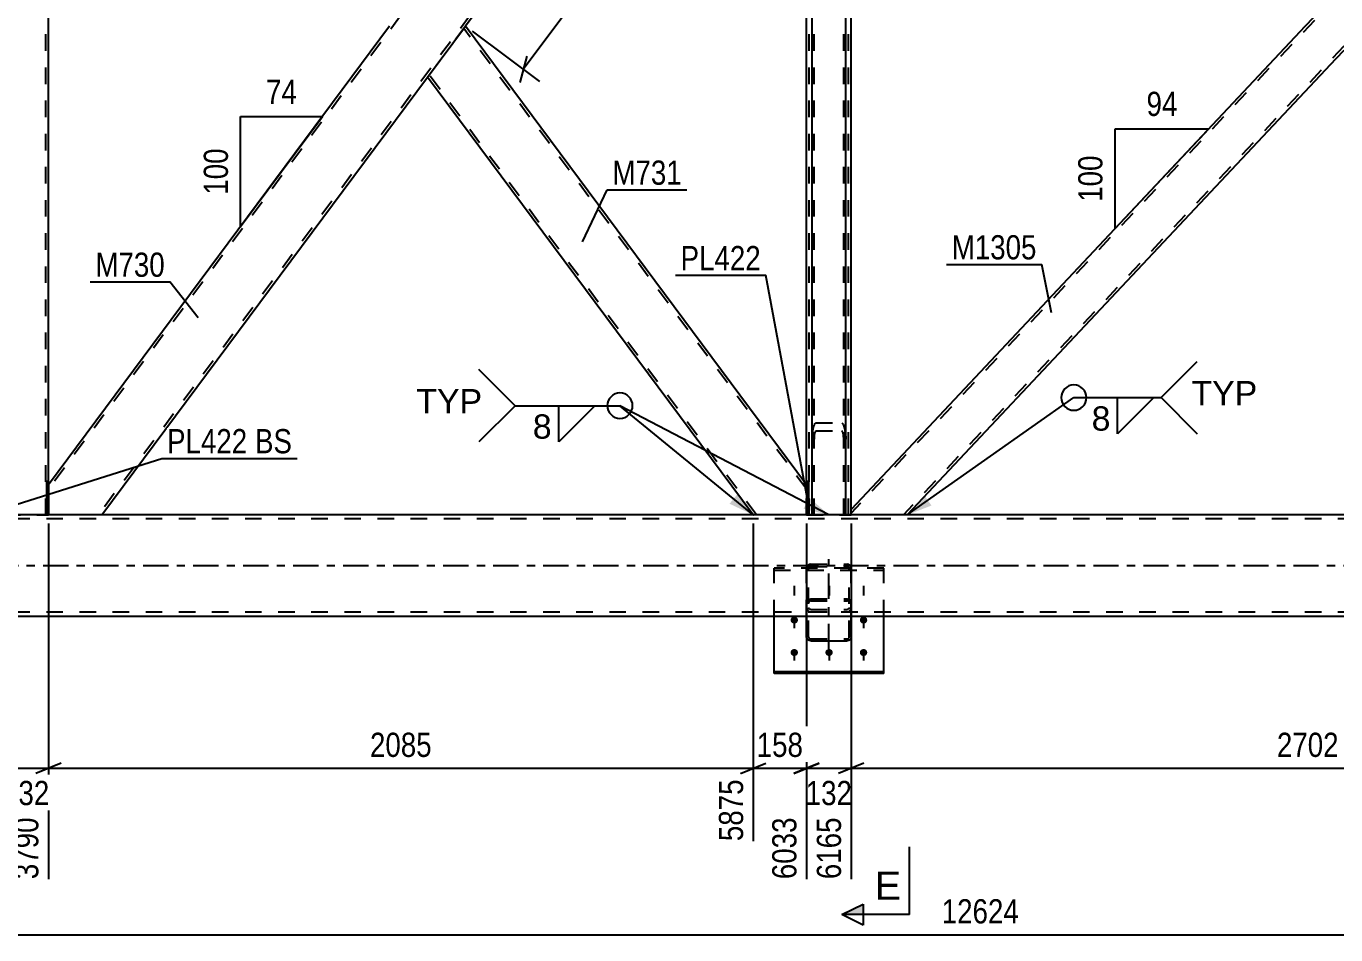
# Model space of a CAD drawing. Header units: millimetres. Extents: x 0 to 1189, y 0 to 841.
# Drawn here: x 206 to 361, y 452.4 to 559.9 of the extents above; entities that cross this region are included whole.
import ezdxf

# ---------------------------------------------------------------- set-up
doc = ezdxf.new("R2010")
doc.units = ezdxf.units.MM
doc.linetypes.add('DXK_LINE_DOT2', pattern=[3.9198, 1.9599, -1.9599])
doc.linetypes.add('DXK_LINE_DOT3', pattern=[5.9187, 2.979, -0.9799, 0.9799, -0.9799])
doc.styles.add('Arial', font='ARIAL.TTF', dxfattribs={"height": 0.2})
doc.styles.add('Arial Narrow', font='ARIALN.TTF', dxfattribs={"height": 0.2})

# ---------------------------------------------------------------- blocks, each defined once
blk = doc.blocks.new('Part-814407264-3900 - 3878')
at = {"color": 7, "linetype": 'DXK_LINE_DOT2'}
for p, q in [((299.08, 615.98), (299.05, 615.92)), ((299.05, 614.86), (299.05, 615.92)), ((299.19, 616.03), (299.08, 615.98)), ((299.34, 616.07), (299.19, 616.03)), ((299.29, 615.92), (299.3, 615.95)), ((299.29, 502.1), (299.29, 615.92)), ((299.3, 615.95), (299.36, 615.98)), ((299.53, 616.08), (299.34, 616.07)), ((299.36, 615.98), (299.43, 615.99)), ((299.43, 615.99), (299.53, 616)), ((299.53, 616.08), (302.57, 616.08)), ((299.53, 616), (302.57, 616)), ((302.75, 616.07), (302.57, 616.08)), ((302.57, 616), (302.66, 615.99)), ((302.66, 615.99), (302.74, 615.98)), ((302.74, 615.98), (302.79, 615.95)), ((302.91, 616.03), (302.75, 616.07)), ((302.79, 615.95), (302.81, 615.92)), ((302.81, 502.1), (302.81, 615.92)), ((303.01, 615.98), (302.91, 616.03)), ((303.05, 615.92), (303.01, 615.98)), ((303.05, 614.86), (303.05, 615.92)), ((299.05, 614.87), (299.08, 614.81)), ((299.08, 614.81), (299.19, 614.76)), ((299.19, 614.76), (299.34, 614.72)), ((299.3, 614.84), (299.29, 614.87)), ((299.36, 614.81), (299.3, 614.84)), ((299.34, 614.72), (299.36, 614.72)), ((299.43, 614.8), (299.36, 614.81)), ((299.36, 614.72), (299.53, 614.71)), ((299.53, 614.79), (299.43, 614.8)), ((299.53, 614.79), (302.57, 614.79)), ((299.53, 614.71), (302.57, 614.71)), ((302.66, 614.8), (302.57, 614.79)), ((302.57, 614.71), (302.75, 614.72)), ((302.74, 614.81), (302.66, 614.8)), ((302.79, 614.84), (302.74, 614.81)), ((302.75, 614.72), (302.91, 614.76)), ((302.81, 614.87), (302.79, 614.84)), ((302.91, 614.76), (303.01, 614.81)), ((303.01, 614.81), (303.05, 614.87)), ((299.05, 511.07), (299.08, 511.8)), ((299.34, 512.84), (299.53, 512.99)), ((299.53, 512.03), (299.43, 511.96)), ((299.53, 512.99), (302.57, 512.99)), ((299.53, 512.03), (302.57, 512.03)), ((302.57, 512.99), (302.75, 512.84)), ((302.66, 511.96), (302.57, 512.03)), ((303.01, 511.8), (303.05, 511.07)), ((299.3, 511.44), (299.29, 511.07)), ((302.81, 511.07), (302.79, 511.44)), ((299.36, 502.1), (299.34, 502.1))]:
    blk.add_line(p, q, dxfattribs=at)
at = {"color": 2, "linetype": 'Continuous'}
for p, q in [((299.05, 502.1), (299.05, 614.86)), ((303.05, 502.1), (303.05, 614.86)), ((303.01, 502.1), (299.05, 502.1)), ((303.05, 502.1), (303.01, 502.1))]:
    blk.add_line(p, q, dxfattribs=at)
at = {"color": 7, "linetype": 'DXK_LINE_DOT2'}
for centre, radius, start, end in [((301.88, 511.66), 2.8, 154.9543, 176.9973), ((300.7, 511.36), 1.4, 154.9543, 176.9973), ((301.39, 511.36), 1.4, 3.0027, 25.0457), ((300.21, 511.66), 2.8, 3.0027, 25.0457)]:
    blk.add_arc(centre, radius, start, end, dxfattribs=at)
blk = doc.blocks.new('Part-814407264-3904 - 3878')
at = {"color": 2, "linetype": 'Continuous'}
for p, q in [((208.68, 506.07), (208.44, 506.07)), ((208.44, 506.07), (208.44, 502.1)), ((208.68, 506.07), (208.68, 502.1)), ((208.68, 502.1), (208.44, 502.1))]:
    blk.add_line(p, q, dxfattribs=at)
blk = doc.blocks.new('Part-814407264-3930 - 3878')
at = {"color": 2, "linetype": 'Continuous'}
for p, q in [((298.64, 506.07), (298.4, 506.07)), ((298.4, 506.07), (298.4, 502.1)), ((298.64, 506.07), (298.64, 502.1)), ((298.64, 502.1), (298.4, 502.1))]:
    blk.add_line(p, q, dxfattribs=at)
blk = doc.blocks.new('Part-814407264-4082 - 3878')
at = {"color": 7, "linetype": 'DXK_LINE_DOT2'}
for p, q in [((307.55, 495.79), (294.55, 495.79)), ((294.55, 490.1), (294.55, 495.79)), ((294.55, 495.57), (307.55, 495.57)), ((307.55, 490.1), (307.55, 495.79))]:
    blk.add_line(p, q, dxfattribs=at)
at = {"color": 2, "linetype": 'Continuous'}
for p, q in [((294.55, 483.35), (294.55, 490.1)), ((307.55, 483.57), (307.55, 490.1)), ((294.55, 483.57), (307.55, 483.57)), ((307.55, 483.35), (294.55, 483.35)), ((307.55, 483.35), (307.55, 483.57))]:
    blk.add_line(p, q, dxfattribs=at)
blk = doc.blocks.new('Bolt-814407264-3954 - 3878')
at = {"linetype": 'Continuous'}
for points in [[(296.95, 489.25), (296.86, 489.26), (296.77, 489.28), (296.69, 489.33), (296.62, 489.39), (296.57, 489.46), (296.53, 489.53), (296.51, 489.62), (296.51, 489.71), (296.53, 489.79), (296.57, 489.87), (296.62, 489.94), (296.69, 490), (296.77, 490.04), (296.86, 490.07), (296.95, 490.08), (297.04, 490.07), (297.13, 490.04), (297.21, 490), (297.27, 489.94), (297.33, 489.87), (297.36, 489.79), (297.38, 489.71), (297.38, 489.62), (297.36, 489.53), (297.33, 489.46), (297.27, 489.39), (297.21, 489.33), (297.13, 489.28), (297.04, 489.26)], [(305.15, 489.25), (305.06, 489.26), (304.97, 489.28), (304.89, 489.33), (304.82, 489.39), (304.77, 489.46), (304.73, 489.53), (304.71, 489.62), (304.71, 489.71), (304.73, 489.79), (304.77, 489.87), (304.82, 489.94), (304.89, 490), (304.97, 490.04), (305.06, 490.07), (305.15, 490.08), (305.24, 490.07), (305.33, 490.04), (305.41, 490), (305.47, 489.94), (305.53, 489.87), (305.56, 489.79), (305.58, 489.71), (305.58, 489.62), (305.56, 489.53), (305.53, 489.46), (305.47, 489.39), (305.41, 489.33), (305.33, 489.28), (305.24, 489.26)], [(296.95, 485.42), (296.86, 485.42), (296.77, 485.45), (296.69, 485.49), (296.62, 485.55), (296.57, 485.62), (296.53, 485.7), (296.51, 485.79), (296.51, 485.87), (296.53, 485.96), (296.57, 486.04), (296.62, 486.11), (296.69, 486.16), (296.77, 486.21), (296.86, 486.23), (296.95, 486.24), (297.04, 486.23), (297.13, 486.21), (297.21, 486.16), (297.27, 486.11), (297.33, 486.04), (297.36, 485.96), (297.38, 485.87), (297.38, 485.79), (297.36, 485.7), (297.33, 485.62), (297.27, 485.55), (297.21, 485.49), (297.13, 485.45), (297.04, 485.42)], [(301.07, 485.42), (300.98, 485.42), (300.89, 485.45), (300.81, 485.49), (300.74, 485.55), (300.69, 485.62), (300.65, 485.7), (300.63, 485.79), (300.63, 485.87), (300.65, 485.96), (300.69, 486.04), (300.74, 486.11), (300.81, 486.16), (300.89, 486.21), (300.98, 486.23), (301.07, 486.24), (301.16, 486.23), (301.25, 486.21), (301.33, 486.16), (301.39, 486.11), (301.45, 486.04), (301.48, 485.96), (301.5, 485.87), (301.5, 485.79), (301.48, 485.7), (301.45, 485.62), (301.39, 485.55), (301.33, 485.49), (301.25, 485.45), (301.16, 485.42)], [(305.15, 485.42), (305.06, 485.42), (304.97, 485.45), (304.89, 485.49), (304.82, 485.55), (304.77, 485.62), (304.73, 485.7), (304.71, 485.79), (304.71, 485.87), (304.73, 485.96), (304.77, 486.04), (304.82, 486.11), (304.89, 486.16), (304.97, 486.21), (305.06, 486.23), (305.15, 486.24), (305.24, 486.23), (305.33, 486.21), (305.41, 486.16), (305.47, 486.11), (305.53, 486.04), (305.56, 485.96), (305.58, 485.87), (305.58, 485.79), (305.56, 485.7), (305.53, 485.62), (305.47, 485.55), (305.41, 485.49), (305.33, 485.45), (305.24, 485.42)]]:
    blk.add_hatch(color=1, dxfattribs=at).paths.add_polyline_path(points)
at = {"color": 1, "linetype": 'DXK_LINE_DOT2'}
for p, q in [((296.95, 493.71), (296.95, 492.58)), ((301.07, 493.71), (301.07, 492.58)), ((305.15, 493.71), (305.15, 492.58))]:
    blk.add_line(p, q, dxfattribs=at)
at = {"color": 1, "linetype": 'Continuous'}
for p, q in [((296.95, 489.84), (296.95, 488.7)), ((305.15, 489.84), (305.15, 488.7)), ((296.95, 486.01), (296.95, 484.87)), ((301.07, 486.01), (301.07, 484.87)), ((305.15, 486.01), (305.15, 484.87))]:
    blk.add_line(p, q, dxfattribs=at)
blk = doc.blocks.new('Part-814407264-4085 - 3878')
at = {"color": 7, "linetype": 'DXK_LINE_DOT2'}
for p, q in [((298.4, 502.1), (298.4, 506.07)), ((298.64, 506.07), (298.4, 506.07)), ((298.64, 502.1), (298.64, 506.07)), ((298.64, 502.1), (298.4, 502.1))]:
    blk.add_line(p, q, dxfattribs=at)
blk = doc.blocks.new('Part-814407264-4059 - 3878')
at = {"color": 7, "linetype": 'DXK_LINE_DOT2'}
for p, q in [((208.44, 502.1), (208.44, 506.07)), ((208.68, 506.07), (208.44, 506.07)), ((208.68, 502.1), (208.68, 506.07)), ((208.68, 502.1), (208.44, 502.1))]:
    blk.add_line(p, q, dxfattribs=at)
blk = doc.blocks.new('Part-814407264-4114 - 3878')
at = {"color": 7, "linetype": 'DXK_LINE_DOT2'}
for p, q in [((298.89, 496.27), (298.7, 496.23)), ((298.79, 495.99), (298.89, 496.01)), ((298.89, 496.27), (303.21, 496.27)), ((298.89, 496.01), (303.21, 496.01)), ((303.39, 496.23), (303.21, 496.27)), ((303.21, 496.01), (303.3, 495.99)), ((298.44, 495.95), (298.41, 495.76)), ((298.41, 490.1), (298.41, 495.76)), ((298.65, 495.76), (298.66, 495.85)), ((298.65, 487.65), (298.65, 495.76)), ((298.66, 495.85), (298.72, 495.94)), ((298.72, 495.94), (298.79, 495.99)), ((303.3, 495.99), (303.38, 495.94)), ((303.38, 495.94), (303.43, 495.85)), ((303.43, 495.85), (303.45, 495.76)), ((303.45, 487.65), (303.45, 495.76)), ((303.69, 495.76), (303.65, 495.95)), ((303.69, 490.1), (303.69, 495.76)), ((298.41, 491.71), (298.44, 491.88)), ((298.44, 491.88), (298.55, 492.03)), ((298.55, 492.03), (298.7, 492.13)), ((298.66, 491.8), (298.65, 491.71)), ((298.72, 491.87), (298.66, 491.8)), ((298.7, 492.13), (298.89, 492.16)), ((298.79, 491.92), (298.72, 491.87)), ((298.89, 491.94), (298.79, 491.92)), ((298.89, 492.16), (303.21, 492.16)), ((298.89, 491.94), (303.21, 491.94)), ((303.21, 492.16), (303.39, 492.13)), ((303.3, 491.92), (303.21, 491.94)), ((303.38, 491.87), (303.3, 491.92)), ((303.43, 491.8), (303.38, 491.87)), ((303.39, 492.13), (303.55, 492.03)), ((303.45, 491.71), (303.43, 491.8)), ((303.55, 492.03), (303.65, 491.88)), ((303.65, 491.88), (303.69, 491.71)), ((298.41, 491.16), (298.44, 490.96)), ((298.66, 491.06), (298.65, 491.16)), ((298.72, 490.98), (298.66, 491.06)), ((298.7, 490.69), (298.89, 490.65)), ((298.79, 490.92), (298.72, 490.98)), ((298.89, 490.9), (298.79, 490.92)), ((298.89, 490.9), (303.21, 490.9)), ((298.89, 490.65), (303.21, 490.65)), ((303.3, 490.92), (303.21, 490.9)), ((303.21, 490.65), (303.39, 490.69)), ((303.38, 490.98), (303.3, 490.92)), ((303.43, 491.06), (303.38, 490.98)), ((303.45, 491.16), (303.43, 491.06)), ((303.65, 490.96), (303.69, 491.16)), ((298.65, 487.65), (298.66, 487.57)), ((298.66, 487.57), (298.72, 487.49)), ((298.72, 487.49), (298.79, 487.44)), ((298.79, 487.44), (298.89, 487.43)), ((298.89, 487.43), (303.21, 487.43)), ((303.21, 487.43), (303.3, 487.44)), ((303.3, 487.44), (303.38, 487.49)), ((303.38, 487.49), (303.43, 487.57)), ((303.43, 487.57), (303.45, 487.65))]:
    blk.add_line(p, q, dxfattribs=at)
at = {"color": 7, "linetype": 'DXK_LINE_DOT3'}
blk.add_line((301.05, 486.26), (301.05, 496.88), dxfattribs=at)
at = {"color": 2, "linetype": 'Continuous'}
for p, q in [((298.41, 487.65), (298.41, 490.1)), ((303.69, 487.65), (303.69, 490.1)), ((298.44, 487.48), (298.41, 487.65)), ((298.55, 487.33), (298.44, 487.48)), ((298.7, 487.23), (298.55, 487.33)), ((298.89, 487.2), (298.7, 487.23)), ((298.89, 487.2), (303.21, 487.2)), ((303.39, 487.23), (303.21, 487.2)), ((303.55, 487.33), (303.39, 487.23)), ((303.65, 487.48), (303.55, 487.33)), ((303.69, 487.65), (303.65, 487.48))]:
    blk.add_line(p, q, dxfattribs=at)
at = {"color": 7, "linetype": 'DXK_LINE_DOT2'}
for centre, start, end in [((298.91, 495.77), 114.3199, 159.2417), ((303.19, 495.77), 20.7583, 65.6801), ((298.91, 491.14), 200.7583, 245.6801), ((303.19, 491.14), 294.3199, 339.2417)]:
    blk.add_arc(centre, 0.496, start, end, dxfattribs=at)
blk = doc.blocks.new('Part-814407264-4140 - 3878')
at = {"color": 7, "linetype": 'DXK_LINE_DOT2'}
for p, q in [((520.05, 501.62), (95.6, 501.62)), ((214.98, 502.1), (208.44, 502.1)), ((298.64, 502.1), (292.11, 502.1)), ((303.05, 502.1), (299.05, 502.1)), ((520.05, 490.58), (95.6, 490.58))]:
    blk.add_line(p, q, dxfattribs=at)
at = {"color": 2, "linetype": 'Continuous'}
for p, q in [((208.44, 502.1), (203.64, 502.1)), ((292.11, 502.1), (214.98, 502.1)), ((299.05, 502.1), (298.64, 502.1)), ((515.25, 502.1), (303.05, 502.1)), ((515.25, 490.1), (95.6, 490.1))]:
    blk.add_line(p, q, dxfattribs=at)
at = {"color": 7, "linetype": 'DXK_LINE_DOT3'}
blk.add_line((95.6, 496.1), (520.05, 496.1), dxfattribs=at)
blk = doc.blocks.new('Part-814407264-4163 - 3878')
at = {"color": 7, "linetype": 'DXK_LINE_DOT2'}
for p, q in [((303.68, 617.7), (298.4, 617.7)), ((298.4, 613.72), (298.4, 617.7)), ((298.72, 502.1), (298.72, 617.7)), ((303.36, 502.1), (303.36, 617.7)), ((303.68, 617.04), (303.68, 617.7)), ((298.4, 502.1), (298.4, 506.07)), ((303.68, 502.1), (303.68, 502.76)), ((298.4, 502.1), (303.68, 502.1))]:
    blk.add_line(p, q, dxfattribs=at)
at = {"color": 2, "linetype": 'Continuous'}
for p, q in [((303.68, 502.76), (303.68, 617.04)), ((298.4, 506.07), (298.4, 613.72))]:
    blk.add_line(p, q, dxfattribs=at)
blk = doc.blocks.new('Part-814407264-4228 - 3878')
at = {"color": 2, "linetype": 'Continuous'}
for p, q in [((253.54, 553.87), (258.03, 559.9)), ((298.4, 505.67), (258.03, 559.9)), ((292.09, 502.1), (253.54, 553.87)), ((298.4, 502.1), (292.11, 502.1))]:
    blk.add_line(p, q, dxfattribs=at)
at = {"color": 7, "linetype": 'DXK_LINE_DOT2'}
for p, q in [((298.4, 505.14), (257.83, 559.63)), ((253.74, 554.14), (253.76, 554.16)), ((292.48, 502.1), (253.74, 554.14)), ((298.4, 502.1), (298.4, 505.67)), ((292.09, 502.1), (292.11, 502.1)), ((292.11, 502.1), (292.09, 502.1))]:
    blk.add_line(p, q, dxfattribs=at)
blk = doc.blocks.new('Part-814407264-4248 - 3878')
at = {"color": 7, "linetype": 'DXK_LINE_DOT2'}
for p, q in [((292.49, 617.7), (208.68, 505.14)), ((292.09, 617.7), (292.11, 617.7)), ((292.11, 617.7), (292.09, 617.7)), ((298.4, 617.7), (298.4, 614.12)), ((298.4, 614.66), (214.6, 502.1)), ((253.54, 565.93), (249.05, 559.9)), ((258.03, 559.9), (253.54, 553.87)), ((208.68, 502.1), (208.68, 505.67)), ((215, 502.1), (214.98, 502.1)), ((215, 502.1), (214.98, 502.1))]:
    blk.add_line(p, q, dxfattribs=at)
at = {"color": 2, "linetype": 'Continuous'}
for p, q in [((292.09, 617.7), (253.54, 565.93)), ((292.11, 617.7), (298.4, 617.7)), ((298.4, 614.12), (258.03, 559.9)), ((249.05, 559.9), (208.68, 505.67)), ((215, 502.1), (253.54, 553.87)), ((214.2, 502.1), (208.68, 502.1)), ((214.98, 502.1), (214.2, 502.1))]:
    blk.add_line(p, q, dxfattribs=at)
blk = doc.blocks.new('Part-814407264-4263 - 3878')
at = {"color": 7, "linetype": 'DXK_LINE_DOT2'}
for p, q in [((208.68, 617.7), (203.4, 617.7)), ((203.4, 613.72), (203.4, 617.7)), ((203.72, 502.1), (203.72, 617.7)), ((208.36, 502.1), (208.36, 617.7)), ((208.68, 614.12), (208.68, 617.7)), ((203.4, 502.1), (203.4, 506.07)), ((208.68, 502.1), (208.68, 506.07)), ((203.4, 502.1), (208.68, 502.1))]:
    blk.add_line(p, q, dxfattribs=at)
at = {"color": 2, "linetype": 'Continuous'}
for p, q in [((208.68, 506.07), (208.68, 614.12)), ((203.4, 506.07), (203.4, 613.72))]:
    blk.add_line(p, q, dxfattribs=at)
blk = doc.blocks.new('Part-814407264-4303 - 3878')
at = {"color": 7, "linetype": 'DXK_LINE_DOT2'}
for p, q in [((412.21, 617.7), (303.68, 502.29)), ((418.4, 617.5), (309.87, 502.1)), ((418.4, 617.7), (411.77, 617.7)), ((361.04, 563.75), (357.42, 559.9)), ((364.67, 559.9), (361.04, 556.04)), ((310.31, 502.1), (303.68, 502.1))]:
    blk.add_line(p, q, dxfattribs=at)
at = {"color": 2, "linetype": 'Continuous'}
for p, q in [((411.77, 617.7), (361.04, 563.75)), ((418.4, 617.04), (364.67, 559.9)), ((418.4, 617.04), (418.4, 617.7)), ((357.42, 559.9), (303.68, 502.76)), ((361.04, 556.04), (310.31, 502.1)), ((303.68, 502.1), (303.68, 502.76))]:
    blk.add_line(p, q, dxfattribs=at)
blk = doc.blocks.new('StraightDimension-814407264-4734 - 3878')
at = {"color": 7, "linetype": 'Continuous'}
blk.add_line((76.9, 452.44), (561.05, 452.44), dxfattribs=at)
at = {"color": 0}
blk.add_wipeout([(324.14, 453.19), (324.14, 457.39), (313.8, 457.39), (313.8, 453.19)], dxfattribs=at)
at = {"color": 3, "style": 'Arial Narrow'}
blk.add_text('12624', height=2.863, dxfattribs=at).set_placement((314.4, 453.79))
blk = doc.blocks.new('StraightDimension-814407264-4485 - 3878')
at = {"color": 7, "linetype": 'Continuous'}
for p, q in [((299.2, 613.53), (307.17, 607.59)), ((304.83, 607.46), (305.66, 610.59)), ((264.88, 554.8), (305.25, 609.03)), ((258.83, 559.3), (266.8, 553.37)), ((265.29, 556.36), (264.46, 553.24))]:
    blk.add_line(p, q, dxfattribs=at)
at = {"color": 0}
blk.add_wipeout([(287, 585.77), (283.63, 588.28), (278.55, 581.45), (281.92, 578.95)], dxfattribs=at)
at = {"color": 3, "style": 'Arial Narrow'}
blk.add_text('1690', height=2.863, rotation=53.3309, dxfattribs=at).set_placement((281.8, 579.79))
blk = doc.blocks.new('AngleDimension-814407264-14555 - 3878')
at = {"color": 7, "linetype": 'Continuous'}
for p, q in [((334.92, 547.78), (346.02, 547.78)), ((334.92, 535.98), (346.02, 547.78)), ((334.92, 535.98), (334.92, 547.78)), ((344.93, 546.62), (346.02, 547.78))]:
    blk.add_line(p, q, dxfattribs=at)
at = {"color": 0}
for points in [[(342.9, 548.68), (342.9, 552.88), (338.04, 552.88), (338.04, 548.68)], [(334.02, 545.22), (329.82, 545.22), (329.82, 538.53), (334.02, 538.53)]]:
    blk.add_wipeout(points, dxfattribs=at)
at = {"color": 3, "style": 'Arial Narrow'}
blk.add_text('94', height=2.863, dxfattribs=at).set_placement((338.64, 549.28))
blk.add_text('100', height=2.863, rotation=90.0002, dxfattribs=at).set_placement((333.42, 539.13))
blk = doc.blocks.new('StraightDimension-814407264-14074 - 3878')
at = {"color": 7, "linetype": 'Continuous'}
for p, q in [((298.4, 501.1), (298.4, 459.02)), ((303.68, 501.1), (303.68, 459.02)), ((296.9, 471.53), (299.9, 472.73)), ((298.4, 472.13), (303.68, 472.13)), ((305.18, 472.73), (302.18, 471.53))]:
    blk.add_line(p, q, dxfattribs=at)
at = {"color": 0}
blk.add_wipeout([(304.38, 467.18), (304.38, 471.38), (297.7, 471.38), (297.7, 467.18)], dxfattribs=at)
at = {"color": 3, "style": 'Arial Narrow'}
blk.add_text('132', height=2.863, dxfattribs=at).set_placement((298.3, 467.78))
at = {"color": 0, "linetype": 'Continuous'}
blk.add_wipeout([(303.08, 466.93), (298.88, 466.93), (298.88, 458.42), (303.08, 458.42)], dxfattribs=at)
at = {"color": 3, "linetype": 'Continuous', "style": 'Arial Narrow'}
blk.add_text('6165', height=2.863, rotation=90.0002, dxfattribs=at).set_placement((302.48, 459.02))
blk = doc.blocks.new('AngleDimension-814407264-13907 - 3878')
at = {"color": 7, "linetype": 'Continuous'}
for p, q in [((231.42, 549.21), (241.1, 549.21)), ((231.42, 536.22), (241.1, 549.21)), ((231.42, 536.22), (231.42, 549.21)), ((239.33, 546.84), (241.1, 549.21))]:
    blk.add_line(p, q, dxfattribs=at)
at = {"color": 0}
for points in [[(238.69, 550.11), (238.69, 554.31), (233.83, 554.31), (233.83, 550.11)], [(230.52, 546.06), (226.32, 546.06), (226.32, 539.37), (230.52, 539.37)]]:
    blk.add_wipeout(points, dxfattribs=at)
at = {"color": 3, "style": 'Arial Narrow'}
blk.add_text('74', height=2.863, dxfattribs=at).set_placement((234.43, 550.71))
blk.add_text('100', height=2.863, rotation=90.0002, dxfattribs=at).set_placement((229.92, 539.97))
blk = doc.blocks.new('StraightDimension-814407264-14075 - 3878')
at = {"color": 7, "linetype": 'Continuous'}
for p, q in [((292.09, 501.1), (292.09, 463.52)), ((298.4, 501.1), (298.4, 459.02)), ((290.59, 471.53), (293.59, 472.73)), ((292.09, 472.13), (298.4, 472.13)), ((299.9, 472.73), (296.9, 471.53))]:
    blk.add_line(p, q, dxfattribs=at)
at = {"color": 0}
blk.add_wipeout([(298.59, 472.88), (298.59, 477.08), (291.9, 477.08), (291.9, 472.88)], dxfattribs=at)
at = {"color": 0, "linetype": 'Continuous'}
blk.add_wipeout([(297.8, 466.93), (293.6, 466.93), (293.6, 458.42), (297.8, 458.42)], dxfattribs=at)
at = {"color": 3, "style": 'Arial Narrow'}
blk.add_text('158', height=2.863, dxfattribs=at).set_placement((292.5, 473.48))
at = {"color": 3, "linetype": 'Continuous', "style": 'Arial Narrow'}
blk.add_text('6033', height=2.863, rotation=90.0002, dxfattribs=at).set_placement((297.2, 459.02))
blk = doc.blocks.new('StraightDimension-814407264-14076 - 3878')
at = {"color": 7, "linetype": 'Continuous'}
for p, q in [((208.68, 501.1), (208.68, 459.02)), ((292.09, 501.1), (292.09, 463.52)), ((210.18, 472.73), (207.18, 471.53)), ((208.68, 472.13), (292.09, 472.13)), ((290.59, 471.53), (293.59, 472.73))]:
    blk.add_line(p, q, dxfattribs=at)
at = {"color": 0}
blk.add_wipeout([(254.64, 472.88), (254.64, 477.08), (246.13, 477.08), (246.13, 472.88)], dxfattribs=at)
at = {"color": 0, "linetype": 'Continuous'}
blk.add_wipeout([(291.49, 471.43), (287.29, 471.43), (287.29, 462.92), (291.49, 462.92)], dxfattribs=at)
at = {"color": 3, "style": 'Arial Narrow'}
blk.add_text('2085', height=2.863, dxfattribs=at).set_placement((246.73, 473.48))
at = {"color": 3, "linetype": 'Continuous', "style": 'Arial Narrow'}
blk.add_text('5875', height=2.863, rotation=90.0002, dxfattribs=at).set_placement((290.89, 463.52))
blk = doc.blocks.new('StraightDimension-814407264-4775 - 3878')
at = {"color": 7, "linetype": 'Continuous'}
for p, q in [((204.2, 613.53), (212.78, 607.14)), ((210.44, 607.01), (211.27, 610.13)), ((170.49, 554.35), (210.86, 608.57)), ((163.83, 559.3), (172.41, 552.91)), ((170.9, 555.91), (170.07, 552.79))]:
    blk.add_line(p, q, dxfattribs=at)
at = {"color": 0}
blk.add_wipeout([(192.61, 585.32), (189.24, 587.83), (184.16, 581), (187.53, 578.49)], dxfattribs=at)
at = {"color": 3, "style": 'Arial Narrow'}
blk.add_text('1690', height=2.863, rotation=53.3309, dxfattribs=at).set_placement((187.4, 579.33))
blk = doc.blocks.new('StraightDimension-814407264-14073 - 3878')
at = {"color": 7, "linetype": 'Continuous'}
for p, q in [((303.68, 501.1), (303.68, 459.02)), ((411.77, 501.1), (411.77, 463.52)), ((305.18, 472.73), (302.18, 471.53)), ((303.68, 472.13), (411.77, 472.13)), ((410.27, 471.53), (413.27, 472.73))]:
    blk.add_line(p, q, dxfattribs=at)
at = {"color": 0}
blk.add_wipeout([(361.98, 472.88), (361.98, 477.08), (353.47, 477.08), (353.47, 472.88)], dxfattribs=at)
at = {"color": 0, "linetype": 'Continuous'}
blk.add_wipeout([(411.17, 471.43), (406.97, 471.43), (406.97, 462.92), (411.17, 462.92)], dxfattribs=at)
at = {"color": 3, "style": 'Arial Narrow'}
blk.add_text('2702', height=2.863, dxfattribs=at).set_placement((354.07, 473.48))
at = {"color": 3, "linetype": 'Continuous', "style": 'Arial Narrow'}
blk.add_text('8867', height=2.863, rotation=90.0002, dxfattribs=at).set_placement((410.57, 463.52))
blk = doc.blocks.new('StraightDimension-814407264-14077 - 3878')
at = {"color": 7, "linetype": 'Continuous'}
for p, q in [((203.4, 501.1), (203.4, 459.02)), ((208.68, 501.1), (208.68, 459.02)), ((201.9, 471.53), (204.9, 472.73)), ((203.4, 472.13), (208.68, 472.13)), ((210.18, 472.73), (207.18, 471.53))]:
    blk.add_line(p, q, dxfattribs=at)
at = {"color": 0}
blk.add_wipeout([(209.38, 467.18), (209.38, 471.38), (202.7, 471.38), (202.7, 467.18)], dxfattribs=at)
at = {"color": 3, "style": 'Arial Narrow'}
blk.add_text('132', height=2.863, dxfattribs=at).set_placement((203.3, 467.78))
at = {"color": 0, "linetype": 'Continuous'}
blk.add_wipeout([(208.08, 466.93), (203.88, 466.93), (203.88, 458.42), (208.08, 458.42)], dxfattribs=at)
at = {"color": 3, "linetype": 'Continuous', "style": 'Arial Narrow'}
blk.add_text('3790', height=2.863, rotation=90.0002, dxfattribs=at).set_placement((207.48, 459.02))
blk = doc.blocks.new('Mark-814407264-3926 - 3878')
at = {"color": 0}
blk.add_wipeout([(293, 531.04), (293, 534.04), (283.49, 534.04), (283.49, 531.04)], dxfattribs=at)
blk.add_wipeout([(293, 531.04), (293, 534.04), (283.49, 534.04), (283.49, 531.04)], dxfattribs=at)
at = {"color": 30, "linetype": 'Continuous'}
for p in [(282.89, 530.44), (298.62, 503.35)]:
    blk.add_line(p, (293.6, 530.44), dxfattribs=at)
at = {"color": 3, "style": 'Arial Narrow'}
blk.add_text('PL422', height=2.863, dxfattribs=at).set_placement((283.49, 531.04))
blk = doc.blocks.new('Mark-814407264-4224 - 3878')
at = {"color": 0}
blk.add_wipeout([(283.64, 541.15), (283.64, 544.15), (275.42, 544.15), (275.42, 541.15)], dxfattribs=at)
blk.add_wipeout([(283.64, 541.15), (283.64, 544.15), (275.42, 544.15), (275.42, 541.15)], dxfattribs=at)
at = {"color": 30, "linetype": 'Continuous'}
for p, q in [((271.89, 534.4), (274.82, 540.55)), ((274.82, 540.55), (284.24, 540.55))]:
    blk.add_line(p, q, dxfattribs=at)
at = {"color": 3, "style": 'Arial Narrow'}
blk.add_text('M731', height=2.863, dxfattribs=at).set_placement((275.42, 541.15))
blk = doc.blocks.new('Mark-814407264-4244 - 3878')
at = {"color": 0}
blk.add_wipeout([(222.45, 530.26), (222.45, 533.26), (214.23, 533.26), (214.23, 530.26)], dxfattribs=at)
blk.add_wipeout([(222.45, 530.26), (222.45, 533.26), (214.23, 533.26), (214.23, 530.26)], dxfattribs=at)
at = {"color": 30, "linetype": 'Continuous'}
for p in [(213.63, 529.66), (226.38, 525.42)]:
    blk.add_line(p, (223.05, 529.66), dxfattribs=at)
at = {"color": 3, "style": 'Arial Narrow'}
blk.add_text('M730', height=2.863, dxfattribs=at).set_placement((214.23, 530.26))
blk = doc.blocks.new('SectionMark-814407264-5299 - 3878')
at = {"linetype": 'Continuous'}
for points in [[(305.09, 663.77), (305.09, 662.52), (302.59, 663.77)], [(305.09, 456.08), (305.09, 454.83), (302.59, 454.83)]]:
    blk.add_hatch(color=6, dxfattribs=at).paths.add_polyline_path(points)
at = {"color": 6, "linetype": 'Continuous'}
for p, q in [((302.59, 663.77), (305.09, 665.02)), ((305.09, 662.52), (305.09, 665.02)), ((310.59, 663.77), (302.59, 663.77)), ((302.59, 663.77), (305.09, 662.52)), ((310.59, 663.77), (310.59, 655.77)), ((310.59, 454.83), (310.59, 462.83)), ((302.59, 454.83), (305.09, 456.08)), ((305.09, 456.08), (305.09, 453.58)), ((310.59, 454.83), (302.59, 454.83)), ((305.09, 453.58), (302.59, 454.83))]:
    blk.add_line(p, q, dxfattribs=at)
at = {"color": 0, "linetype": 'Continuous'}
for points in [[(309.59, 658.52), (309.59, 662.02), (306.48, 662.02), (306.48, 658.52)], [(309.59, 456.58), (309.59, 460.08), (306.48, 460.08), (306.48, 456.58)]]:
    blk.add_wipeout(points, dxfattribs=at)
at = {"color": 3, "linetype": 'Continuous', "style": 'Arial'}
for p in [(306.48, 658.52), (306.48, 456.58)]:
    blk.add_text('E', height=3.34, dxfattribs=at).set_placement(p)
blk = doc.blocks.new('Mark-814407264-4299 - 3878')
at = {"color": 0}
blk.add_wipeout([(325.63, 532.32), (325.63, 535.32), (315.58, 535.32), (315.58, 532.32)], dxfattribs=at)
blk.add_wipeout([(325.63, 532.32), (325.63, 535.32), (315.58, 535.32), (315.58, 532.32)], dxfattribs=at)
at = {"color": 30, "linetype": 'Continuous'}
for p in [(314.98, 531.72), (327.39, 525.99)]:
    blk.add_line(p, (326.23, 531.72), dxfattribs=at)
at = {"color": 3, "style": 'Arial Narrow'}
blk.add_text('M1305', height=2.863, dxfattribs=at).set_placement((315.58, 532.32))
blk = doc.blocks.new('WeldMark-814407264-5350 - 3878')
at = {"linetype": 'Continuous'}
blk.add_hatch(color=30, dxfattribs=at).paths.add_polyline_path([(313.19, 503.21), (310.31, 502.1), (312.33, 504.44)])
at = {"color": 3, "linetype": 'Continuous'}
for q in [(344.65, 520.26), (344.65, 511.69)]:
    blk.add_line((340.36, 515.97), q, dxfattribs=at)
at = {"color": 30, "linetype": 'Continuous'}
blk.add_line((310.31, 502.1), (330.04, 515.97), dxfattribs=at)
at = {"color": 3, "linetype": 'Continuous'}
blk.add_arc((330.04, 515.97), 1.5, 90, 270, dxfattribs=at)
at = {"color": 0}
blk.add_wipeout([(334.56, 511.87), (334.56, 515.27), (331.94, 515.27), (331.94, 511.87)], dxfattribs=at)
at = {"color": 30, "linetype": 'Continuous'}
blk.add_line((330.04, 515.97), (340.36, 515.97), dxfattribs=at)
at = {"color": 3, "linetype": 'Continuous'}
for p, q in [((335.22, 515.97), (339.5, 515.97)), ((339.5, 515.97), (335.22, 511.69)), ((335.22, 511.69), (335.22, 515.97))]:
    blk.add_line(p, q, dxfattribs=at)
blk.add_arc((330.04, 515.97), 1.5, 270, 90, dxfattribs=at)
at = {"color": 3, "style": 'Arial'}
blk.add_text('8', height=2.87, dxfattribs=at).set_placement((332.14, 512.07))
at = {"color": 0, "linetype": 'Continuous'}
blk.add_wipeout([(351.74, 515.07), (351.74, 518.07), (343.96, 518.07), (343.96, 515.07)], dxfattribs=at)
blk.add_wipeout([(351.74, 515.07), (351.74, 518.07), (343.96, 518.07), (343.96, 515.07)], dxfattribs=at)
at = {"color": 3, "linetype": 'Continuous', "style": 'Arial'}
blk.add_text('TYP', height=2.865, dxfattribs=at).set_placement((343.96, 515.07))
blk = doc.blocks.new('MarkSet-814407264-5448 - 3878')
at = {"color": 0}
for points in [[(232.22, 509.39), (232.22, 512.39), (222.71, 512.39), (222.71, 509.39)], [(237.5, 509.39), (237.5, 512.39), (233.12, 512.39), (233.12, 509.39)]]:
    blk.add_wipeout(points, dxfattribs=at)
for points in [[(232.22, 509.39), (232.22, 512.39), (222.71, 512.39), (222.71, 509.39)], [(237.5, 509.39), (237.5, 512.39), (233.12, 512.39), (233.12, 509.39)]]:
    blk.add_wipeout(points, dxfattribs=at)
at = {"color": 30, "linetype": 'Continuous'}
for p, q in [((203.46, 502.9), (222.11, 508.79)), ((222.11, 508.79), (238.1, 508.79))]:
    blk.add_line(p, q, dxfattribs=at)
at = {"color": 3, "style": 'Arial Narrow'}
for s, p in [('PL422', (222.71, 509.39)), ('BS', (233.12, 509.39))]:
    blk.add_text(s, height=2.863, dxfattribs=at).set_placement(p)
blk = doc.blocks.new('WeldMark-814407264-13024 - 3878')
at = {"linetype": 'Continuous'}
for points in [[(290.24, 504.58), (292.09, 502.1), (289.29, 503.42)], [(298.73, 504.15), (301.04, 502.1), (298.04, 502.82)]]:
    blk.add_hatch(color=30, dxfattribs=at).paths.add_polyline_path(points)
at = {"color": 3, "linetype": 'Continuous'}
for q in [(259.61, 519.3), (259.61, 510.73)]:
    blk.add_line((263.9, 515.02), q, dxfattribs=at)
at = {"color": 30, "linetype": 'Continuous'}
for p in [(292.09, 502.1), (301.04, 502.1)]:
    blk.add_line(p, (276.32, 515.02), dxfattribs=at)
at = {"color": 3, "linetype": 'Continuous'}
for start, end in [(90, 270), (270, 90)]:
    blk.add_arc((276.32, 515.02), 1.5, start, end, dxfattribs=at)
at = {"color": 0}
blk.add_wipeout([(268.42, 510.92), (268.42, 514.32), (265.8, 514.32), (265.8, 510.92)], dxfattribs=at)
at = {"color": 30, "linetype": 'Continuous'}
blk.add_line((263.9, 515.02), (276.32, 515.02), dxfattribs=at)
at = {"color": 3, "linetype": 'Continuous'}
for p, q in [((269.08, 515.02), (273.36, 515.02)), ((273.36, 515.02), (269.08, 510.73)), ((269.08, 510.73), (269.08, 515.02))]:
    blk.add_line(p, q, dxfattribs=at)
at = {"color": 3, "style": 'Arial'}
blk.add_text('8', height=2.87, dxfattribs=at).set_placement((266, 511.12))
at = {"color": 0, "linetype": 'Continuous'}
blk.add_wipeout([(260, 514.12), (260, 517.12), (252.22, 517.12), (252.22, 514.12)], dxfattribs=at)
blk.add_wipeout([(260, 514.12), (260, 517.12), (252.22, 517.12), (252.22, 514.12)], dxfattribs=at)
at = {"color": 3, "linetype": 'Continuous', "style": 'Arial'}
blk.add_text('TYP', height=2.865, dxfattribs=at).set_placement((252.22, 514.12))

msp = doc.modelspace()

# ---------------------------------------------------------------- block references
for name in ['Part-814407264-4263 - 3878', 'Part-814407264-4248 - 3878', 'Part-814407264-4163 - 3878', 'Part-814407264-4303 - 3878', 'Part-814407264-3900 - 3878', 'Part-814407264-4228 - 3878', 'Part-814407264-3904 - 3878', 'Part-814407264-4059 - 3878', 'Part-814407264-3930 - 3878', 'Part-814407264-4085 - 3878', 'Part-814407264-4140 - 3878', 'Part-814407264-4114 - 3878', 'Part-814407264-4082 - 3878', 'Bolt-814407264-3954 - 3878']:
    msp.add_blockref(name, (0, 0))

# ---------------------------------------------------------------- next in the draw order: block references
msp.add_blockref('StraightDimension-814407264-4734 - 3878', (0, 0))

# ---------------------------------------------------------------- next in the draw order: block references
for name in ['StraightDimension-814407264-4775 - 3878', 'StraightDimension-814407264-4485 - 3878', 'AngleDimension-814407264-13907 - 3878', 'AngleDimension-814407264-14555 - 3878', 'Mark-814407264-4299 - 3878', 'Mark-814407264-4244 - 3878', 'Mark-814407264-3926 - 3878', 'MarkSet-814407264-5448 - 3878', 'StraightDimension-814407264-14074 - 3878']:
    msp.add_blockref(name, (0, 0))

# ---------------------------------------------------------------- next in the draw order: block references
for name in ['Mark-814407264-4224 - 3878', 'WeldMark-814407264-13024 - 3878', 'StraightDimension-814407264-14075 - 3878', 'StraightDimension-814407264-14073 - 3878']:
    msp.add_blockref(name, (0, 0))

# ---------------------------------------------------------------- next in the draw order: block references
for name in ['SectionMark-814407264-5299 - 3878', 'StraightDimension-814407264-14076 - 3878']:
    msp.add_blockref(name, (0, 0))

# ---------------------------------------------------------------- next in the draw order: block references
for name in ['WeldMark-814407264-5350 - 3878', 'StraightDimension-814407264-14077 - 3878']:
    msp.add_blockref(name, (0, 0))

doc.saveas('drawing.dxf')
